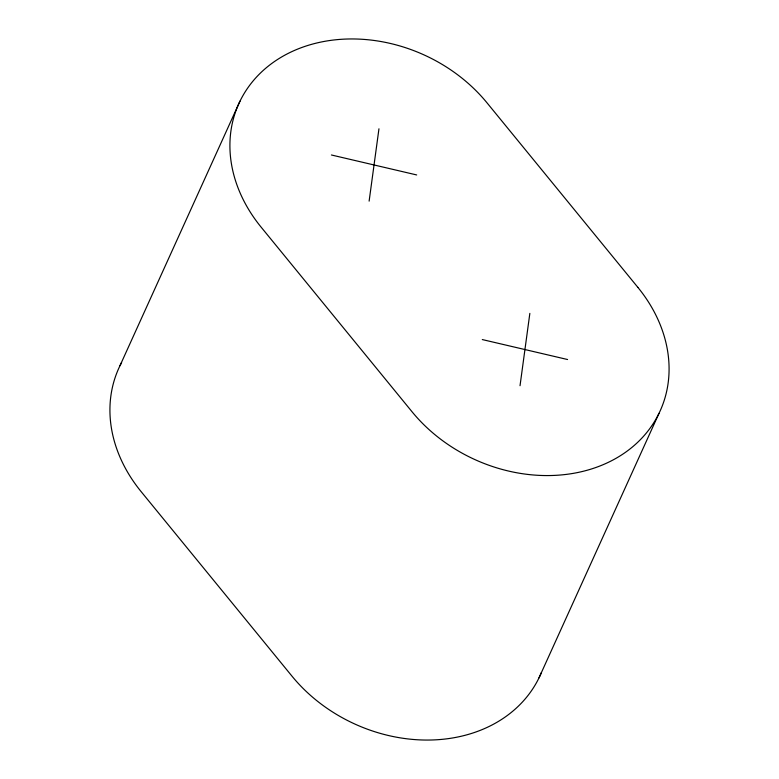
<?xml version="1.0" encoding="UTF-8"?>
<svg xmlns="http://www.w3.org/2000/svg" width="779" height="779" viewBox="0 0 779 779"><rect width="100%" height="100%" fill="white"/><g stroke="black" fill="none" stroke-linecap="round" stroke-linejoin="round"><path stroke-width="1.17" d="M369.129 201.128L378.954 128.798M520.031 385.712L529.847 313.382M120.015 365.633L239.99 101.143M539.01 677.857L658.985 413.367M331.406 154.982L416.677 174.944M482.298 339.566L567.57 359.528M121.602 362.527A148.477 120.881 24.4 0 0 141.145 491.646L292.047 676.23A148.477 120.881 24.4 0 0 429.521 740.04A148.477 120.881 24.4 0 0 541.405 672.55M637.855 287.354L486.953 102.77A148.477 120.881 24.4 0 0 284.452 55.367A148.477 120.881 24.4 0 0 261.131 227.156L412.023 411.74A148.477 120.881 24.4 0 0 614.534 459.152A148.477 120.881 24.4 0 0 637.855 287.354"/></g></svg>
